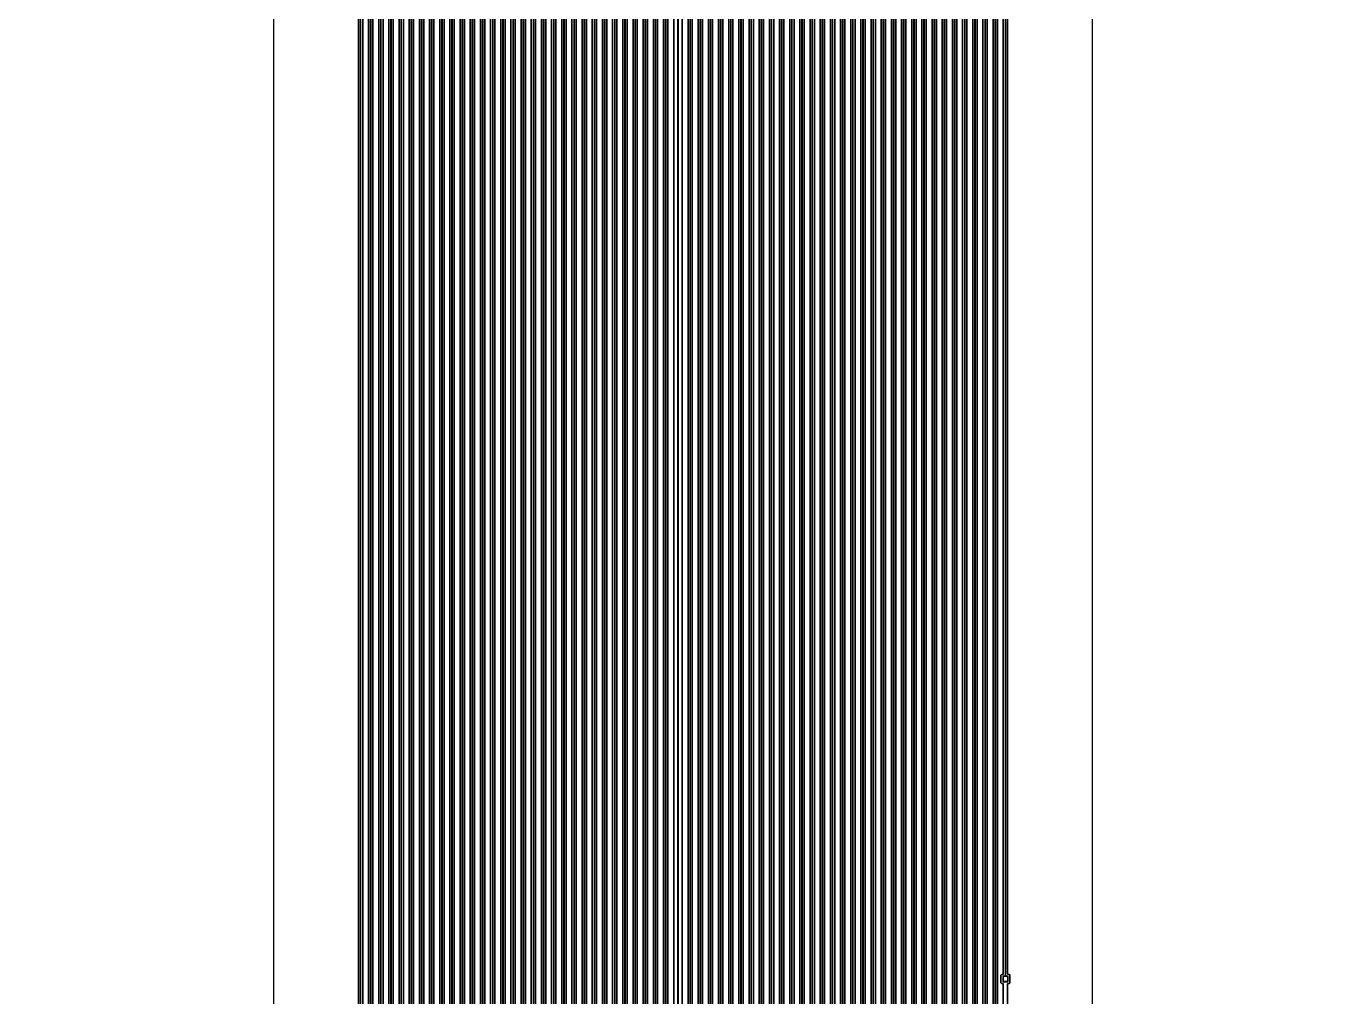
# Model space of a CAD drawing. Header units: metres. Extents: x -1550 to 1550, y -904 to 26100.
# Drawn here: x -1550 to 1550, y 6279 to 8571 of the extents above; entities that cross this region are included whole.
import ezdxf

# ---------------------------------------------------------------- set-up
doc = ezdxf.new("R2010")
doc.units = ezdxf.units.M
for name, color, linetype in [('Electrodes', 2, 'CONTINUOUS'), ('Metal', 4, 'CONTINUOUS'), ('Polyimide', 3, 'CONTINUOUS'), ('Polyimide_Negative', 5, 'CONTINUOUS')]:
    doc.layers.add(name, color=color, linetype=linetype)

msp = doc.modelspace()

# ---------------------------------------------------------------- linework, layer by layer
at = {"layer": 'Electrodes'}
msp.add_lwpolyline([(764.5, 6315.8), (764.6, 6315.8), (764.8, 6315.8), (764.9, 6315.8), (765, 6315.8), (765.2, 6315.9), (765.3, 6315.9), (765.4, 6316), (765.5, 6316.1), (765.7, 6316.1), (765.8, 6316.2), (765.9, 6316.3), (766, 6316.4), (766.1, 6316.5), (766.1, 6316.6), (766.2, 6316.7), (766.3, 6316.8), (766.3, 6317), (766.4, 6317.1), (766.4, 6317.2), (766.5, 6317.4), (766.5, 6317.5), (766.5, 6317.6), (766.5, 6317.8), (766.5, 6324.8), (766.5, 6324.9), (766.5, 6325), (766.5, 6325.2), (766.4, 6325.3), (766.4, 6325.4), (766.3, 6325.6), (766.3, 6325.7), (766.2, 6325.8), (766.1, 6325.9), (766.1, 6326), (766, 6326.1), (765.9, 6326.2), (765.8, 6326.3), (765.7, 6326.4), (765.5, 6326.5), (765.4, 6326.5), (765.3, 6326.6), (765.2, 6326.7), (765, 6326.7), (764.9, 6326.7), (764.8, 6326.8), (764.6, 6326.8), (764.5, 6326.8), (757.5, 6326.8), (757.4, 6326.8), (757.2, 6326.8), (757.1, 6326.7), (757, 6326.7), (756.8, 6326.7), (756.7, 6326.6), (756.6, 6326.5), (756.5, 6326.5), (756.3, 6326.4), (756.2, 6326.3), (756.1, 6326.2), (756, 6326.1), (755.9, 6326), (755.9, 6325.9), (755.8, 6325.8), (755.7, 6325.7), (755.7, 6325.6), (755.6, 6325.4), (755.6, 6325.3), (755.5, 6325.2), (755.5, 6325), (755.5, 6324.9), (755.5, 6324.8), (755.5, 6317.8), (755.5, 6317.6), (755.5, 6317.5), (755.5, 6317.4), (755.6, 6317.2), (755.6, 6317.1), (755.7, 6317), (755.7, 6316.8), (755.8, 6316.7), (755.9, 6316.6), (755.9, 6316.5), (756, 6316.4), (756.1, 6316.3), (756.2, 6316.2), (756.3, 6316.1), (756.5, 6316.1), (756.6, 6316), (756.7, 6315.9), (756.8, 6315.9), (757, 6315.8), (757.1, 6315.8), (757.2, 6315.8), (757.4, 6315.8), (757.5, 6315.8), (764.5, 6315.8)], close=True, dxfattribs=at)
at = {"layer": 'Metal'}
for points in [[(-762, 11993.5), (-762, 6202.8)], [(-760, 6202.8), (-760, 11993.5)], [(-738, 11993.5), (-738, 5948.8)], [(-736, 5948.8), (-736, 11993.5)], [(-714, 11993.5), (-714, 5694.8)], [(-712, 5694.8), (-712, 11993.5)], [(-690, 11993.5), (-690, 5440.9)], [(-688, 5440.9), (-688, 11993.5)], [(-666, 11993.5), (-666, 5186.9)], [(-664, 5186.9), (-664, 11993.5)], [(-640, 4932.9), (-640, 11993.5), (-642, 11993.5), (-642, 11993.5), (-642, 4932.9)], [(-616, 4679), (-616, 11993.5), (-618, 11993.5), (-618, 11993.5), (-618, 4679)], [(-592, 4425), (-592, 11993.5), (-594, 11993.5), (-594, 11993.5), (-594, 4425)], [(-568, 4365), (-568, 11993.5), (-570, 11993.5), (-570, 11993.5), (-570, 4365)], [(-544, 4305), (-544, 11993.5), (-546, 11993.5), (-546, 11993.5), (-546, 4305)], [(-520, 4245), (-520, 11993.5), (-522, 11993.5), (-522, 11993.5), (-522, 4245)], [(-496, 4185), (-496, 11993.5), (-498, 11993.5), (-498, 11993.5), (-498, 4185)], [(-472, 4125), (-472, 11993.5), (-474, 11993.5), (-474, 11993.5), (-474, 4125)], [(-448, 4065), (-448, 11993.5), (-450, 11993.5), (-450, 11993.5), (-450, 4065)], [(-424, 4005), (-424, 11993.5), (-426, 11993.5), (-426, 11993.5), (-426, 4005)], [(-400, 3945), (-400, 11993.5), (-402, 11993.5), (-402, 11993.5), (-402, 3945)], [(-376, 3691), (-376, 11993.5), (-378, 11993.5), (-378, 11993.5), (-378, 3691)], [(-352, 3437.1), (-352, 11993.5), (-354, 11993.5), (-354, 11993.5), (-354, 3437.1)], [(-328, 3183.1), (-328, 11993.5), (-330, 11993.5), (-330, 11993.5), (-330, 3183.1)], [(-304, 2929.1), (-304, 11993.5), (-306, 11993.5), (-306, 11993.5), (-306, 2929.1)], [(-280, 2675.2), (-280, 11993.5), (-282, 11993.5), (-282, 11993.5), (-282, 2675.2)], [(-256, 2421.2), (-256, 11993.5), (-258, 11993.5), (-258, 11993.5), (-258, 2421.2)], [(-232, 2167.2), (-232, 11993.5), (-234, 11993.5), (-234, 11993.5), (-234, 2167.2)], [(-208, 1913.3), (-208, 11993.5), (-210, 11993.5), (-210, 11993.5), (-210, 1913.3)], [(-184, 1659.3), (-184, 11993.5), (-186, 11993.5), (-186, 11993.5), (-186, 1659.3)], [(-160, 1405.3), (-160, 11993.5), (-162, 11993.5), (-162, 11993.5), (-162, 1405.3)], [(-136, 1151.4), (-136, 11993.5), (-138, 11993.5), (-138, 11993.5), (-138, 1151.4)], [(-112, 897.4), (-112, 11993.5), (-114, 11993.5), (-114, 11993.5), (-114, 897.4)], [(-88, 643.4), (-88, 11993.5), (-90, 11993.5), (-90, 11993.5), (-90, 643.4)], [(-64, 389.5), (-64, 11993.5), (-66, 11993.5), (-66, 11993.5), (-66, 389.5)], [(-40, 135.5), (-40, 11993.5), (-42, 11993.5), (-42, 11993.5), (-42, 135.5)], [(-11, -118.5), (-11, 11993.5), (-13, 11993.5), (-13, 11993.5), (-13, -118.5)], [(18, 8.5), (18, 11993.5), (16, 11993.5), (16, 11993.5), (16, 8.5)], [(42, 262.5), (42, 11993.5), (40, 11993.5), (40, 11993.5), (40, 262.5)], [(66, 516.4), (66, 11993.5), (64, 11993.5), (64, 11993.5), (64, 516.4)], [(90, 770.4), (90, 11993.5), (88, 11993.5), (88, 11993.5), (88, 770.4)], [(114, 1024.4), (114, 11993.5), (112, 11993.5), (112, 11993.5), (112, 1024.4)], [(138, 1278.3), (138, 11993.5), (136, 11993.5), (136, 11993.5), (136, 1278.3)], [(162, 1532.3), (162, 11993.5), (160, 11993.5), (160, 11993.5), (160, 1532.3)], [(186, 1786.3), (186, 11993.5), (184, 11993.5), (184, 11993.5), (184, 1786.3)], [(210, 2040.2), (210, 11993.5), (208, 11993.5), (208, 11993.5), (208, 2040.2)], [(234, 2294.2), (234, 11993.5), (232, 11993.5), (232, 11993.5), (232, 2294.2)], [(258, 2548.2), (258, 11993.5), (256, 11993.5), (256, 11993.5), (256, 2548.2)], [(282, 2802.2), (282, 11993.5), (280, 11993.5), (280, 11993.5), (280, 2802.2)], [(306, 3056.1), (306, 11993.5), (304, 11993.5), (304, 11993.5), (304, 3056.1)], [(330, 3310.1), (330, 11993.5), (328, 11993.5), (328, 11993.5), (328, 3310.1)], [(354, 3564.1), (354, 11993.5), (352, 11993.5), (352, 11993.5), (352, 3564.1)], [(378, 3818), (378, 11993.5), (376, 11993.5), (376, 11993.5), (376, 3818)], [(402, 3975), (402, 11993.5), (400, 11993.5), (400, 11993.5), (400, 3975)], [(426, 4035), (426, 11993.5), (424, 11993.5), (424, 11993.5), (424, 4035)], [(450, 4095), (450, 11993.5), (448, 11993.5), (448, 11993.5), (448, 4095)], [(474, 4155), (474, 11993.5), (472, 11993.5), (472, 11993.5), (472, 4155)], [(498, 4215), (498, 11993.5), (496, 11993.5), (496, 11993.5), (496, 4215)], [(522, 4275), (522, 11993.5), (520, 11993.5), (520, 11993.5), (520, 4275)], [(546, 4335), (546, 11993.5), (544, 11993.5), (544, 11993.5), (544, 4335)], [(570, 4395), (570, 11993.5), (568, 11993.5), (568, 11993.5), (568, 4395)], [(594, 4552), (594, 11993.5), (592, 11993.5), (592, 11993.5), (592, 4552)], [(618, 4806), (618, 11993.5), (616, 11993.5), (616, 11993.5), (616, 4806)], [(640, 11993.5), (640, 5059.9)], [(642, 5059.9), (642, 11993.5)], [(664, 11993.5), (664, 5313.9)], [(666, 5313.9), (666, 11993.5)], [(688, 11993.5), (688, 5567.9)], [(690, 5567.9), (690, 11993.5)], [(712, 11993.5), (712, 5821.8)], [(714, 5821.8), (714, 11993.5)], [(736, 11993.5), (736, 6075.8)], [(738, 6075.8), (738, 11993.5)], [(760, 11993.5), (760, 6329.8), (760, 6329.4), (759.9, 6329.1), (759.7, 6328.8), (759.5, 6328.5), (759.3, 6328.2), (759, 6328), (758.7, 6327.9), (758.3, 6327.8), (758, 6327.8), (756.5, 6327.8), (756.2, 6327.7), (755.8, 6327.6), (755.5, 6327.5), (755.2, 6327.3), (755, 6327.1), (754.8, 6326.8), (754.6, 6326.5), (754.5, 6326.1), (754.5, 6325.8), (754.5, 6316.8), (754.5, 6316.4), (754.6, 6316.1), (754.8, 6315.8), (755, 6315.5), (755.2, 6315.2), (755.5, 6315), (755.8, 6314.9), (756.2, 6314.8), (756.5, 6314.8), (765.5, 6314.8), (765.8, 6314.8), (766.2, 6314.9), (766.5, 6315), (766.8, 6315.2), (767, 6315.5), (767.2, 6315.8), (767.4, 6316.1), (767.5, 6316.4), (767.5, 6316.8), (767.5, 6325.8), (767.5, 6326.1), (767.4, 6326.5), (767.2, 6326.8), (767, 6327.1), (766.8, 6327.3), (766.5, 6327.5), (766.2, 6327.6), (765.8, 6327.7), (765.5, 6327.8), (764, 6327.8), (763.7, 6327.8), (763.3, 6327.9), (763, 6328), (762.7, 6328.2), (762.5, 6328.5), (762.3, 6328.8), (762.1, 6329.1), (762, 6329.4), (762, 6329.8), (762, 11993.5)]]:
    msp.add_lwpolyline(points, dxfattribs=at)
at = {"layer": 'Polyimide'}
for points in [[(-766, 6206.8), (-766, 11978.5)], [(-756, 11978.5), (-756, 6206.8)], [(-742, 5952.8), (-742, 11978.5)], [(-732, 11978.5), (-732, 5952.8)], [(-718, 5698.8), (-718, 11978.5)], [(-708, 11978.5), (-708, 5698.8)], [(-694, 5444.9), (-694, 11978.5)], [(-684, 11978.5), (-684, 5444.9)], [(-670, 5190.9), (-670, 11978.5)], [(-660, 11978.5), (-660, 5190.9)], [(-646, 4936.9), (-646, 11978.5)], [(-636, 11978.5), (-636, 4936.9)], [(-622, 4683), (-622, 11978.5)], [(-612, 11978.5), (-612, 4683)], [(-598, 4429), (-598, 11978.5)], [(-588, 11978.5), (-588, 4429)], [(-574, 4369), (-574, 11978.5)], [(-564, 11978.5), (-564, 4369)], [(-550, 4309), (-550, 11978.5)], [(-540, 11978.5), (-540, 4309)], [(-526, 4249), (-526, 11978.5)], [(-516, 11978.5), (-516, 4249)], [(-502, 4189), (-502, 11978.5)], [(-492, 11978.5), (-492, 4189)], [(-478, 4129), (-478, 11978.5)], [(-468, 11978.5), (-468, 4129)], [(-454, 4069), (-454, 11978.5)], [(-444, 11978.5), (-444, 4069)], [(-430, 4009), (-430, 11978.5)], [(-420, 11978.5), (-420, 4009)], [(-406, 3949), (-406, 11978.5)], [(-396, 11978.5), (-396, 3949)], [(-382, 3695), (-382, 11978.5)], [(-372, 11978.5), (-372, 3695)], [(-358, 3441.1), (-358, 11978.5)], [(-348, 11978.5), (-348, 3441.1)], [(-334, 3187.1), (-334, 11978.5)], [(-324, 11978.5), (-324, 3187.1)], [(-310, 2933.1), (-310, 11978.5)], [(-300, 11978.5), (-300, 2933.1)], [(-286, 2679.2), (-286, 11978.5)], [(-276, 11978.5), (-276, 2679.2)], [(-262, 2425.2), (-262, 11978.5)], [(-252, 11978.5), (-252, 2425.2)], [(-238, 2171.2), (-238, 11978.5)], [(-228, 11978.5), (-228, 2171.2)], [(-214, 1917.3), (-214, 11978.5)], [(-204, 11978.5), (-204, 1917.3)], [(-190, 1663.3), (-190, 11978.5)], [(-180, 11978.5), (-180, 1663.3)], [(-166, 1409.3), (-166, 11978.5)], [(-156, 11978.5), (-156, 1409.3)], [(-142, 1155.4), (-142, 11978.5)], [(-132, 11978.5), (-132, 1155.4)], [(-118, 901.4), (-118, 11978.5)], [(-108, 11978.5), (-108, 901.4)], [(-94, 647.4), (-94, 11978.5)], [(-84, 11978.5), (-84, 647.4)], [(-70, 393.5), (-70, 11978.5)], [(-60, 11978.5), (-60, 393.5)], [(-46, 139.5), (-46, 11978.5)], [(-36, 11978.5), (-36, 139.5)], [(-22, -116.5), (-22, 11978.5)], [(-2, 11978.5), (-2, -116.5)], [(12, 12.5), (12, 11978.5)], [(22, 11978.5), (22, 12.5)], [(36, 266.5), (36, 11978.5)], [(46, 11978.5), (46, 266.5)], [(60, 520.4), (60, 11978.5)], [(70, 11978.5), (70, 520.4)], [(84, 774.4), (84, 11978.5)], [(94, 11978.5), (94, 774.4)], [(108, 1028.4), (108, 11978.5)], [(118, 11978.5), (118, 1028.4)], [(132, 1282.3), (132, 11978.5)], [(142, 11978.5), (142, 1282.3)], [(156, 1536.3), (156, 11978.5)], [(166, 11978.5), (166, 1536.3)], [(180, 1790.3), (180, 11978.5)], [(190, 11978.5), (190, 1790.3)], [(204, 2044.2), (204, 11978.5)], [(214, 11978.5), (214, 2044.2)], [(228, 2298.2), (228, 11978.5)], [(238, 11978.5), (238, 2298.2)], [(252, 2552.2), (252, 11978.5)], [(262, 11978.5), (262, 2552.2)], [(276, 2806.2), (276, 11978.5)], [(286, 11978.5), (286, 2806.2)], [(300, 3060.1), (300, 11978.5)], [(310, 11978.5), (310, 3060.1)], [(324, 3314.1), (324, 11978.5)], [(334, 11978.5), (334, 3314.1)], [(348, 3568.1), (348, 11978.5)], [(358, 11978.5), (358, 3568.1)], [(372, 3822), (372, 11978.5)], [(382, 11978.5), (382, 3822)], [(396, 3979), (396, 11978.5)], [(406, 11978.5), (406, 3979)], [(420, 4039), (420, 11978.5)], [(430, 11978.5), (430, 4039)], [(444, 4099), (444, 11978.5)], [(454, 11978.5), (454, 4099)], [(468, 4159), (468, 11978.5)], [(478, 11978.5), (478, 4159)], [(492, 4219), (492, 11978.5)], [(502, 11978.5), (502, 4219)], [(516, 4279), (516, 11978.5)], [(526, 11978.5), (526, 4279)], [(540, 4339), (540, 11978.5)], [(550, 11978.5), (550, 4339)], [(564, 4399), (564, 11978.5)], [(574, 11978.5), (574, 4399)], [(588, 4556), (588, 11978.5)], [(598, 11978.5), (598, 4556)], [(612, 4810), (612, 11978.5)], [(622, 11978.5), (622, 4810)], [(636, 5063.9), (636, 11978.5)], [(646, 11978.5), (646, 5063.9)], [(660, 5317.9), (660, 11978.5)], [(670, 11978.5), (670, 5317.9)], [(684, 5571.9), (684, 11978.5)], [(694, 11978.5), (694, 5571.9)], [(708, 5825.8), (708, 11978.5)], [(718, 11978.5), (718, 5825.8)], [(732, 6079.8), (732, 11978.5)], [(742, 11978.5), (742, 6079.8)], [(756, 6060.8), (756, 6308.8), (756, 6309.1), (755.9, 6309.5), (755.7, 6309.8), (755.5, 6310.1), (755.3, 6310.3), (755, 6310.5), (754.7, 6310.6), (754.3, 6310.7), (754, 6310.8), (752.5, 6310.8), (752.2, 6310.8), (751.8, 6310.9), (751.5, 6311), (751.2, 6311.2), (751, 6311.5), (750.8, 6311.8), (750.6, 6312.1), (750.5, 6312.4), (750.5, 6312.8), (750.5, 6329.8), (750.5, 6330.1), (750.6, 6330.5), (750.8, 6330.8), (751, 6331.1), (751.2, 6331.3), (751.5, 6331.5), (751.8, 6331.6), (752.2, 6331.7), (752.5, 6331.8), (754, 6331.8), (754.3, 6331.8), (754.7, 6331.9), (755, 6332), (755.3, 6332.2), (755.5, 6332.5), (755.7, 6332.8), (755.9, 6333.1), (756, 6333.4), (756, 6333.8), (756, 11978.5)], [(766, 11978.5), (766, 6333.8), (766, 6333.4), (766.1, 6333.1), (766.3, 6332.8), (766.5, 6332.5), (766.7, 6332.2), (767, 6332), (767.3, 6331.9), (767.7, 6331.8), (768, 6331.8), (769.5, 6331.8), (769.8, 6331.7), (770.2, 6331.6), (770.5, 6331.5), (770.8, 6331.3), (771, 6331.1), (771.2, 6330.8), (771.4, 6330.5), (771.5, 6330.1), (771.5, 6329.8), (771.5, 6312.8), (771.5, 6312.4), (771.4, 6312.1), (771.2, 6311.8), (771, 6311.5), (770.8, 6311.2), (770.5, 6311), (770.2, 6310.9), (769.8, 6310.8), (769.5, 6310.8), (768, 6310.8), (767.7, 6310.7), (767.3, 6310.6), (767, 6310.5), (766.7, 6310.3), (766.5, 6310.1), (766.3, 6309.8), (766.1, 6309.5), (766, 6309.1), (766, 6308.8), (766, 6060.8)]]:
    msp.add_lwpolyline(points, dxfattribs=at)
at = {"layer": 'Polyimide_Negative'}
for points in [[(-46.7, -651.8), (-966, 6040.8), (-966, 6040.8), (-966, 11993.5), (-966.9, 11993.5), (-967.5, 12000.6), (-967.5, 12000.7), (-1150, 13984.3), (-1150, 15050), (-1208.7, 15050), (-1260.9, 15054.6), (-1320, 15070.4), (-1375.4, 15096.2), (-1425.5, 15131.3), (-1468.7, 15174.5), (-1503.8, 15224.6), (-1529.6, 15280), (-1545.4, 15339.1), (-1550, 15391.3), (-1550, 26100)], [(1550, 26100), (1550, 15391.3), (1545.4, 15339.1), (1529.6, 15280), (1503.8, 15224.6), (1468.7, 15174.5), (1425.5, 15131.3), (1375.4, 15096.2), (1320, 15070.4), (1260.9, 15054.6), (1208.7, 15050), (1150, 15050), (1150, 13984.3), (967.5, 12000.7), (966.8, 11993.5), (966, 11993.5), (966, 6040.8), (24.8, -642.6)], [(-766, 11978.5), (-766, 6206.8)], [(-756, 6206.8), (-756, 11978.5)], [(-742, 11978.5), (-742, 5952.8)], [(-732, 5952.8), (-732, 11978.5)], [(-718, 11978.5), (-718, 5698.8)], [(-708, 5698.8), (-708, 11978.5)], [(-694, 11978.5), (-694, 5444.9)], [(-684, 5444.9), (-684, 11978.5)], [(-670, 11978.5), (-670, 5190.9)], [(-660, 5190.9), (-660, 11978.5)], [(-646, 11978.5), (-646, 4936.9)], [(-636, 4936.9), (-636, 11978.5)], [(-622, 11978.5), (-622, 4683)], [(-612, 4683), (-612, 11978.5)], [(-598, 11978.5), (-598, 4429)], [(-588, 4429), (-588, 11978.5)], [(-574, 11978.5), (-574, 4369)], [(-564, 4369), (-564, 11978.5)], [(-550, 11978.5), (-550, 4309)], [(-540, 4309), (-540, 11978.5)], [(-526, 11978.5), (-526, 4249)], [(-516, 4249), (-516, 11978.5)], [(-502, 11978.5), (-502, 4189)], [(-492, 4189), (-492, 11978.5)], [(-478, 11978.5), (-478, 4129)], [(-468, 4129), (-468, 11978.5)], [(-454, 11978.5), (-454, 4069)], [(-444, 4069), (-444, 11978.5)], [(-430, 11978.5), (-430, 4009)], [(-420, 4009), (-420, 11978.5)], [(-406, 11978.5), (-406, 3949)], [(-396, 3949), (-396, 11978.5)], [(-382, 11978.5), (-382, 3695)], [(-372, 3695), (-372, 11978.5)], [(-358, 11978.5), (-358, 3441.1)], [(-348, 3441.1), (-348, 11978.5)], [(-334, 11978.5), (-334, 3187.1)], [(-324, 3187.1), (-324, 11978.5)], [(-310, 11978.5), (-310, 2933.1)], [(-300, 2933.1), (-300, 11978.5)], [(-286, 11978.5), (-286, 2679.2)], [(-276, 2679.2), (-276, 11978.5)], [(-262, 11978.5), (-262, 2425.2)], [(-252, 2425.2), (-252, 11978.5)], [(-238, 11978.5), (-238, 2171.2)], [(-228, 2171.2), (-228, 11978.5)], [(-214, 11978.5), (-214, 1917.3)], [(-204, 1917.3), (-204, 11978.5)], [(-190, 11978.5), (-190, 1663.3)], [(-180, 1663.3), (-180, 11978.5)], [(-166, 11978.5), (-166, 1409.3)], [(-156, 1409.3), (-156, 11978.5)], [(-142, 11978.5), (-142, 1155.4)], [(-132, 1155.4), (-132, 11978.5)], [(-118, 11978.5), (-118, 901.4)], [(-108, 901.4), (-108, 11978.5)], [(-94, 11978.5), (-94, 647.4)], [(-84, 647.4), (-84, 11978.5)], [(-70, 11978.5), (-70, 393.5)], [(-60, 393.5), (-60, 11978.5)], [(-46, 11978.5), (-46, 139.5)], [(-36, 139.5), (-36, 11978.5)], [(-22, 11978.5), (-22, -116.5)], [(-2, -116.5), (-2, 11978.5)], [(12, 11978.5), (12, 12.5)], [(22, 12.5), (22, 11978.5)], [(36, 11978.5), (36, 266.5)], [(46, 266.5), (46, 11978.5)], [(60, 11978.5), (60, 520.4)], [(70, 520.4), (70, 11978.5)], [(84, 11978.5), (84, 774.4)], [(94, 774.4), (94, 11978.5)], [(108, 11978.5), (108, 1028.4)], [(118, 1028.4), (118, 11978.5)], [(132, 11978.5), (132, 1282.3)], [(142, 1282.3), (142, 11978.5)], [(156, 11978.5), (156, 1536.3)], [(166, 1536.3), (166, 11978.5)], [(180, 11978.5), (180, 1790.3)], [(190, 1790.3), (190, 11978.5)], [(204, 11978.5), (204, 2044.2)], [(214, 2044.2), (214, 11978.5)], [(228, 11978.5), (228, 2298.2)], [(238, 2298.2), (238, 11978.5)], [(252, 11978.5), (252, 2552.2)], [(262, 2552.2), (262, 11978.5)], [(276, 11978.5), (276, 2806.2)], [(286, 2806.2), (286, 11978.5)], [(300, 11978.5), (300, 3060.1)], [(310, 3060.1), (310, 11978.5)], [(324, 11978.5), (324, 3314.1)], [(334, 3314.1), (334, 11978.5)], [(348, 11978.5), (348, 3568.1)], [(358, 3568.1), (358, 11978.5)], [(372, 11978.5), (372, 3822)], [(382, 3822), (382, 11978.5)], [(396, 11978.5), (396, 3979)], [(406, 3979), (406, 11978.5)], [(420, 11978.5), (420, 4039)], [(430, 4039), (430, 11978.5)], [(444, 11978.5), (444, 4099)], [(454, 4099), (454, 11978.5)], [(468, 11978.5), (468, 4159)], [(478, 4159), (478, 11978.5)], [(492, 11978.5), (492, 4219)], [(502, 4219), (502, 11978.5)], [(516, 11978.5), (516, 4279)], [(526, 4279), (526, 11978.5)], [(540, 11978.5), (540, 4339)], [(550, 4339), (550, 11978.5)], [(564, 11978.5), (564, 4399)], [(574, 4399), (574, 11978.5)], [(588, 11978.5), (588, 4556)], [(598, 4556), (598, 11978.5)], [(612, 11978.5), (612, 4810)], [(622, 4810), (622, 11978.5)], [(636, 11978.5), (636, 5063.9)], [(646, 5063.9), (646, 11978.5)], [(660, 11978.5), (660, 5317.9)], [(670, 5317.9), (670, 11978.5)], [(684, 11978.5), (684, 5571.9)], [(694, 5571.9), (694, 11978.5)], [(708, 11978.5), (708, 5825.8)], [(718, 5825.8), (718, 11978.5)], [(732, 11978.5), (732, 6079.8)], [(742, 6079.8), (742, 11978.5)], [(756, 11978.5), (756, 6333.8), (756, 6333.4), (755.9, 6333.1), (755.7, 6332.8), (755.5, 6332.5), (755.3, 6332.2), (755, 6332), (754.7, 6331.9), (754.3, 6331.8), (754, 6331.8), (752.5, 6331.8), (752.2, 6331.7), (751.8, 6331.6), (751.5, 6331.5), (751.2, 6331.3), (751, 6331.1), (750.8, 6330.8), (750.6, 6330.5), (750.5, 6330.1), (750.5, 6329.8), (750.5, 6312.8), (750.5, 6312.4), (750.6, 6312.1), (750.8, 6311.8), (751, 6311.5), (751.2, 6311.2), (751.5, 6311), (751.8, 6310.9), (752.2, 6310.8), (752.5, 6310.8), (754, 6310.8), (754.3, 6310.7), (754.7, 6310.6), (755, 6310.5), (755.3, 6310.3), (755.5, 6310.1), (755.7, 6309.8), (755.9, 6309.5), (756, 6309.1), (756, 6308.8), (756, 6060.8)], [(766, 6060.8), (766, 6308.8), (766, 6309.1), (766.1, 6309.5), (766.3, 6309.8), (766.5, 6310.1), (766.7, 6310.3), (767, 6310.5), (767.3, 6310.6), (767.7, 6310.7), (768, 6310.8), (769.5, 6310.8), (769.8, 6310.8), (770.2, 6310.9), (770.5, 6311), (770.8, 6311.2), (771, 6311.5), (771.2, 6311.8), (771.4, 6312.1), (771.5, 6312.4), (771.5, 6312.8), (771.5, 6329.8), (771.5, 6330.1), (771.4, 6330.5), (771.2, 6330.8), (771, 6331.1), (770.8, 6331.3), (770.5, 6331.5), (770.2, 6331.6), (769.8, 6331.7), (769.5, 6331.8), (768, 6331.8), (767.7, 6331.8), (767.3, 6331.9), (767, 6332), (766.7, 6332.2), (766.5, 6332.5), (766.3, 6332.8), (766.1, 6333.1), (766, 6333.4), (766, 6333.8), (766, 11978.5)]]:
    msp.add_lwpolyline(points, dxfattribs=at)

doc.saveas('drawing.dxf')
